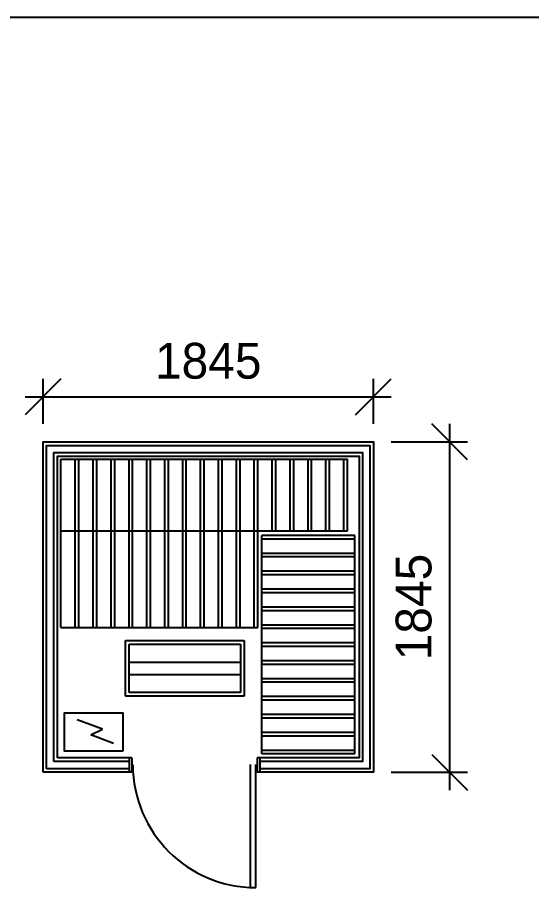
# Model space of a CAD drawing. Header units: millimetres. Extents: x 3103 to 179340, y -10977 to 70536.
# Drawn here: x 55782 to 58652, y 2787 to 7714 of the extents above; entities that cross this region are included whole.
import ezdxf

# ---------------------------------------------------------------- set-up
doc = ezdxf.new("R2010")
doc.units = ezdxf.units.MM
doc.header["$LTSCALE"] = 0.5
doc.layers.add('RAZMER', color=5, linetype='Continuous')
doc.layers.add('SANTEH', color=30, linetype='Continuous')
doc.styles.add('WROMLATS', font='wromlats.shx', dxfattribs={"bigfont": 'bigfont.shx'})
doc.dimstyles.new('juka', dxfattribs={"dimscale": 100, "dimtxt": 2, "dimasz": 2, "dimexe": 1, "dimexo": 1, "dimgap": 1, "dimtad": 1, "dimtoh": 1, "dimdec": 0, "dimzin": 0, "dimdsep": 46, "dimtxsty": 'WROMLATS', "dimblk": 'OBLIQUE', "dimcen": -3, "dimdle": 1, "dimclrd": 256, "dimclre": 256, "dimclrt": 256, "dimadec": 0, "dimazin": 0, "dimtfac": 1, "dimtdec": 0, "dimtix": 1, "dimtmove": 2, "dimatfit": 3, "dimldrblk": 'ORIGIN2', "dimfxl": 1, "dimtvp": 2.5, "dimtolj": 1, "dimtzin": 0, "dimarcsym": 0})

# ---------------------------------------------------------------- blocks, each defined once
blk = doc.blocks.new('K18-7')
for p, q in [((100, -97.4), (1700, -97.4)), ((100, -1037.5), (100, -97.4)), ((180, -1037.5), (180, -97.4)), ((200, -1037.5), (200, -97.4)), ((280, -1037.5), (280, -97.4)), ((300, -1037.5), (300, -97.4)), ((380, -1037.5), (380, -97.4)), ((400, -1037.5), (400, -97.4)), ((480, -1037.5), (480, -97.4)), ((500, -1037.5), (500, -97.4)), ((580, -1037.5), (580, -97.4)), ((600, -1037.5), (600, -97.4)), ((680, -1037.5), (680, -97.4)), ((700, -1037.5), (700, -97.4)), ((780, -1037.5), (780, -97.4)), ((800, -1037.5), (800, -97.4)), ((880, -1037.5), (880, -97.4)), ((900, -1037.5), (900, -97.4)), ((980, -1037.5), (980, -97.4)), ((1000, -1037.5), (1000, -97.4)), ((1080, -1037.5), (1080, -97.4)), ((1100, -1037.5), (1100, -97.4)), ((1180, -1037.5), (1180, -97.4)), ((1200, -1037.5), (1200, -97.4)), ((1280, -497.4), (1280, -97.4)), ((1300, -497.4), (1300, -97.4)), ((1380, -497.4), (1380, -97.4)), ((1400, -497.4), (1400, -97.4)), ((1480, -497.4), (1480, -97.4)), ((1500, -497.4), (1500, -97.4)), ((1580, -497.4), (1580, -97.4)), ((1600, -497.4), (1600, -97.4)), ((1680, -497.4), (1680, -97.4)), ((1700, -497.4), (1700, -97.4)), ((100, -497.4), (1700, -497.4)), ((1222.8, -1742.7), (1222.8, -522.7)), ((1742, -522.7), (1222.8, -522.7)), ((1742, -1742.7), (1742, -522.7)), ((1742, -542.7), (1222.8, -542.7)), ((1742, -622.7), (1222.8, -622.7)), ((1742, -642.7), (1222.8, -642.7)), ((1742, -722.7), (1222.8, -722.7)), ((1742, -742.7), (1222.8, -742.7)), ((1742, -822.7), (1222.8, -822.7)), ((1742, -842.7), (1222.8, -842.7)), ((1742, -922.7), (1222.8, -922.7)), ((1742, -942.7), (1222.8, -942.7)), ((1742, -1022.7), (1222.8, -1022.7)), ((100, -1037.5), (1200, -1037.5)), ((1742, -1042.7), (1222.8, -1042.7)), ((460.7, -1420.1), (460.7, -1109.9)), ((460.7, -1109.9), (1123.4, -1109.9)), ((480.7, -1400.1), (480.7, -1129.9)), ((480.7, -1129.9), (1103.4, -1129.9)), ((1103.4, -1129.9), (1103.4, -1400.1)), ((1123.4, -1109.9), (1123.4, -1420.1)), ((1742, -1122.7), (1222.8, -1122.7)), ((1742, -1142.7), (1222.8, -1142.7)), ((480.7, -1229.9), (1103.4, -1229.9)), ((1742, -1222.7), (1222.8, -1222.7)), ((1742, -1242.7), (1222.8, -1242.7)), ((1103.4, -1300.1), (480.7, -1300.1)), ((1742, -1322.7), (1222.8, -1322.7)), ((1742, -1342.7), (1222.8, -1342.7)), ((1123.4, -1420.1), (460.7, -1420.1)), ((1103.4, -1400.1), (480.7, -1400.1)), ((1742, -1422.7), (1222.8, -1422.7)), ((1742, -1442.7), (1222.8, -1442.7)), ((1742, -1522.7), (1222.8, -1522.7)), ((332.2, -1603.6), (190, -1551.9)), ((1742, -1542.7), (1222.8, -1542.7)), ((267.6, -1635.9), (332.2, -1603.6)), ((1742, -1622.7), (1222.8, -1622.7)), ((393.6, -1684.4), (267.6, -1635.9)), ((1742, -1642.7), (1222.8, -1642.7)), ((1742, -1722.7), (1222.8, -1722.7)), ((480.8, -1765), (480.8, -1845)), ((495.8, -1765), (495.8, -1845)), ((1195.8, -1765), (1195.8, -1845)), ((1210.8, -1765), (1210.8, -1845)), ((1742, -1742.7), (1222.8, -1742.7)), ((1158, -2488.7), (1158, -1801.9)), ((1188, -2488.7), (1188, -1801.9))]:
    blk.add_line(p, q)
for points in [[(0, -1845), (0, 0), (1845, 0), (1845, -1845), (1195.8, -1845)], [(20, -1825), (20, -20), (1825, -20), (1825, -1825), (1210.8, -1825)], [(60, -1785), (60, -60), (1785, -60), (1785, -1785), (1210.8, -1785)], [(80, -1765), (80, -80), (1765, -80), (1765, -1765), (1195.8, -1765)], [(495.8, -1765), (80, -1765)], [(480.8, -1785), (60, -1785)], [(495.8, -1845), (0, -1845)], [(480.8, -1825), (20, -1825)]]:
    blk.add_lwpolyline(points)
blk.add_lwpolyline([(445.2, -1726.4), (118.9, -1726.4), (118.9, -1513.1), (445.2, -1513.1)], close=True)
blk.add_arc((1188, -1801.9), 686.8, 180.1641, 270)
blk = doc.blocks.new('_Oblique')
at = {"color": 0, "lineweight": -2}
blk.add_line((-0.5, -0.5), (0.5, 0.5), dxfattribs=at)
blk = doc.blocks.new('*D1505')
at = {"layer": 'Defpoints', "color": 0, "transparency": 16777216}
for p in [(57769.2, 5597.7), (55924.2, 5346.7), (57769.2, 5346.7)]:
    blk.add_point(p, dxfattribs=at)
at = {"layer": 'RAZMER', "lineweight": -2, "transparency": 16777216}
for p, q in [((55924.2, 5446.7), (55924.2, 5697.7)), ((57769.2, 5446.7), (57769.2, 5697.7)), ((55824.2, 5597.7), (57869.2, 5597.7))]:
    blk.add_line(p, q, dxfattribs=at)
at = {"layer": 'RAZMER', "lineweight": -2, "transparency": 16777216, "xscale": 200, "yscale": 200, "zscale": 200, "rotation": 180}
blk.add_blockref('_Oblique', (55924.2, 5597.7), dxfattribs=at)
at = {"layer": 'RAZMER', "lineweight": -2, "transparency": 16777216, "xscale": 200, "yscale": 200, "zscale": 200}
blk.add_blockref('_Oblique', (57769.2, 5597.7), dxfattribs=at)
at = {"layer": 'RAZMER', "transparency": 16777216, "insert": (56846.7, 5797.7), "char_height": 200, "attachment_point": 5, "style": 'WROMLATS'}
blk.add_mtext('\\A1;1845', dxfattribs=at)
blk = doc.blocks.new('_Origin2')
at = {"color": 0, "linetype": 'ByBlock', "lineweight": -2}
blk.add_line((-0.5, 0), (-1, 0), dxfattribs=at)
for radius in [0.5, 0.25]:
    blk.add_circle((0, 0), radius, dxfattribs=at)
blk = doc.blocks.new('*D1506')
at = {"layer": 'Defpoints', "color": 0, "transparency": 16777216}
for p in [(57769.2, 5346.7), (57769.2, 3501.7), (58195, 3501.7)]:
    blk.add_point(p, dxfattribs=at)
at = {"layer": 'RAZMER', "lineweight": -2, "transparency": 16777216}
for p, q in [((58195, 5446.7), (58195, 3401.7)), ((57869.2, 5346.7), (58295, 5346.7)), ((57869.2, 3501.7), (58295, 3501.7))]:
    blk.add_line(p, q, dxfattribs=at)
at = {"layer": 'RAZMER', "lineweight": -2, "transparency": 16777216, "xscale": 200, "yscale": 200, "zscale": 200}
for p, rotation in [((58195, 5346.7), 90), ((58195, 3501.7), 270)]:
    blk.add_blockref('_Oblique', p, dxfattribs=dict(at, rotation=rotation))
at = {"layer": 'RAZMER', "transparency": 16777216, "insert": (57995, 4424.2), "char_height": 200, "attachment_point": 5, "rotation": 90, "style": 'WROMLATS'}
blk.add_mtext('\\A1;1845', dxfattribs=at)

msp = doc.modelspace()

# ---------------------------------------------------------------- linework, layer by layer
at = {"layer": 'SANTEH'}
msp.add_lwpolyline([(28440.7, -10976.6), (63114.5, -10976.6), (63114.5, 7714.5), (28440.7, 7714.5)], close=True, dxfattribs=at)

# ---------------------------------------------------------------- block references
msp.add_blockref('K18-7', (55924.2, 5346.7), dxfattribs=at)

# ---------------------------------------------------------------- dimensions: what is measured, and where the dimension line sits
at = {"layer": 'RAZMER'}
dim = msp.add_linear_dim(base=(57769.2, 5597.7), p1=(55924.2, 5346.7), p2=(57769.2, 5346.7), dimstyle='juka', dxfattribs=at)
dim.commit()
dim.dimension.update_dxf_attribs({"geometry": '*D1505', "text_midpoint": (56846.7, 5797.7)})
dim = msp.add_linear_dim(base=(58195, 3501.7), p1=(57769.2, 5346.7), p2=(57769.2, 3501.7), angle=90, dimstyle='juka', dxfattribs=at)
dim.commit()
dim.dimension.update_dxf_attribs({"geometry": '*D1506', "text_midpoint": (57995, 4424.2)})

doc.saveas('drawing.dxf')
